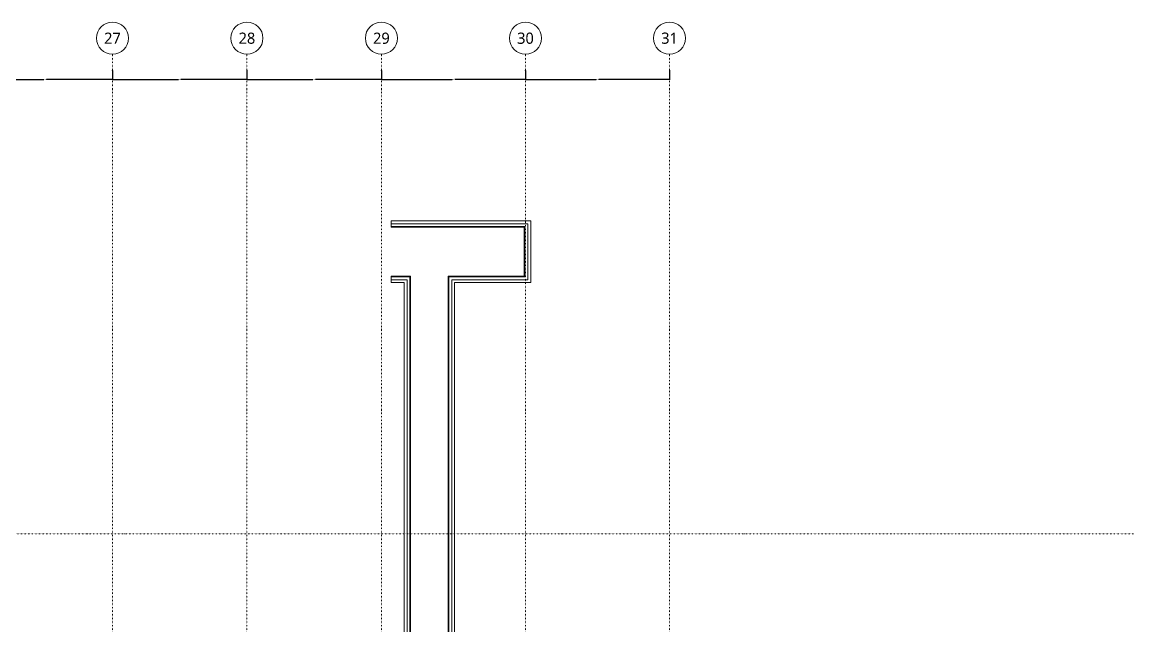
# Model space of a CAD drawing. Extents: x -32000 to 384674, y -29000 to 131250.
# Drawn here: x 221163 to 290600, y 93507 to 131250 of the extents above; entities that cross this region are included whole.
import ezdxf
from ezdxf.enums import TextEntityAlignment as Align

# ---------------------------------------------------------------- set-up
doc = ezdxf.new("R2010")
doc.units = 0
doc.header["$LTSCALE"] = 250
doc.linetypes.add('H12PL3$0$JJP_三點線', pattern=[0.9, 0.3, -0.15, 0, -0.15, 0, -0.15, 0, -0.15])
for name, color, linetype in [('H12PL3$0$A-DIM', 252, 'Continuous'), ('H12PL3$0$A-WALL-EX', 252, 'Continuous'), ('H12PL3$0$S-GRID', 252, 'Continuous')]:
    doc.layers.add(name, color=color, linetype=linetype)
doc.styles.add('H12PL3$0$dim-txt', font='isocp.shx', dxfattribs={"width": 0.7, "bigfont": 'chineset.shx'})
doc.styles.add('H12PL3$0$Standard', font='', dxfattribs={"width": 0.8})
doc.styles.get('H12PL3$0$Standard').set_extended_font_data('Microsoft JhengHei')
doc.dimstyles.new('H12PL3$0$ARCH-dim-200MM', dxfattribs={"dimscale": 200, "dimtxt": 0.3, "dimasz": 0.1, "dimexe": 0.1, "dimexo": 0.1, "dimgap": 0.05, "dimtad": 1, "dimdec": 0, "dimlfac": 10, "dimrnd": 0.5, "dimdsep": 46, "dimtxsty": 'H12PL3$0$dim-txt', "dimblk": 'H12PL3$0$_Dot', "dimcen": 2, "dimclrd": 256, "dimclre": 256, "dimclrt": 256, "dimadec": 0, "dimazin": 0, "dimtfac": 1, "dimtix": 1, "dimtmove": 2, "dimatfit": 3, "dimldrblk": 'H12PL3$0$_OBLIQUE', "dimfxl": 1, "dimtvp": 1, "dimtolj": 1, "dimarcsym": 0})

# ---------------------------------------------------------------- blocks, each defined once
blk = doc.blocks.new('*D137')
at = {"layer": 'DEFPOINTS', "color": 0, "linetype": 'Continuous', "transparency": 16777216}
for p in [(218400, 128250), (226800, 128250), (226800, 127670)]:
    blk.add_point(p, dxfattribs=at)
at = {"layer": 'H12PL3$0$A-DIM', "linetype": 'Continuous', "lineweight": -2, "transparency": 16777216}
for p, q in [((218400, 128230), (218400, 127650)), ((226800, 128230), (226800, 127650)), ((218420, 127670), (222521, 127670)), ((226780, 127670), (222679, 127670))]:
    blk.add_line(p, q, dxfattribs=at)
at = {"layer": 'H12PL3$0$A-DIM', "linetype": 'Continuous', "lineweight": 0, "transparency": 16777216, "insert": (222600, 127670), "char_height": 60, "attachment_point": 5, "style": 'H12PL3$0$dim-txt'}
blk.add_mtext('\\A1;84000', dxfattribs=at)
blk = doc.blocks.new('H12PL3$0$_Dot')
blk = doc.blocks.new('H12PL3$0$_OBLIQUE')
at = {"color": 0, "linetype": 'ByBlock', "lineweight": -2}
blk.add_line((-0.5, -0.5), (0.5, 0.5), dxfattribs=at)
blk = doc.blocks.new('*D138')
at = {"layer": 'DEFPOINTS', "color": 0, "linetype": 'Continuous', "transparency": 16777216}
for p in [(226800, 128250), (235200, 128250), (235200, 127670)]:
    blk.add_point(p, dxfattribs=at)
at = {"layer": 'H12PL3$0$A-DIM', "linetype": 'Continuous', "lineweight": -2, "transparency": 16777216}
for p, q in [((226800, 128230), (226800, 127650)), ((235200, 128230), (235200, 127650)), ((226820, 127670), (230921, 127670)), ((235180, 127670), (231079, 127670))]:
    blk.add_line(p, q, dxfattribs=at)
at = {"layer": 'H12PL3$0$A-DIM', "linetype": 'Continuous', "lineweight": 0, "transparency": 16777216, "insert": (231000, 127670), "char_height": 60, "attachment_point": 5, "style": 'H12PL3$0$dim-txt'}
blk.add_mtext('\\A1;84000', dxfattribs=at)
blk = doc.blocks.new('*D139')
at = {"layer": 'DEFPOINTS', "color": 0, "linetype": 'Continuous', "transparency": 16777216}
for p in [(235200, 128250), (243600, 128250), (243600, 127670)]:
    blk.add_point(p, dxfattribs=at)
at = {"layer": 'H12PL3$0$A-DIM', "linetype": 'Continuous', "lineweight": -2, "transparency": 16777216}
for p, q in [((235200, 128230), (235200, 127650)), ((243600, 128230), (243600, 127650)), ((235220, 127670), (239321, 127670)), ((243580, 127670), (239479, 127670))]:
    blk.add_line(p, q, dxfattribs=at)
at = {"layer": 'H12PL3$0$A-DIM', "linetype": 'Continuous', "lineweight": 0, "transparency": 16777216, "insert": (239400, 127670), "char_height": 60, "attachment_point": 5, "style": 'H12PL3$0$dim-txt'}
blk.add_mtext('\\A1;84000', dxfattribs=at)
blk = doc.blocks.new('*D140')
at = {"layer": 'DEFPOINTS', "color": 0, "linetype": 'Continuous', "transparency": 16777216}
for p in [(243600, 128250), (252600, 128250), (252600, 127670)]:
    blk.add_point(p, dxfattribs=at)
at = {"layer": 'H12PL3$0$A-DIM', "linetype": 'Continuous', "lineweight": -2, "transparency": 16777216}
for p, q in [((243600, 128230), (243600, 127650)), ((252600, 128230), (252600, 127650)), ((243620, 127670), (248022, 127670)), ((252580, 127670), (248178, 127670))]:
    blk.add_line(p, q, dxfattribs=at)
at = {"layer": 'H12PL3$0$A-DIM', "linetype": 'Continuous', "lineweight": 0, "transparency": 16777216, "insert": (248100, 127670), "char_height": 60, "attachment_point": 5, "style": 'H12PL3$0$dim-txt'}
blk.add_mtext('\\A1;90000', dxfattribs=at)
blk = doc.blocks.new('*D141')
at = {"layer": 'DEFPOINTS', "color": 0, "linetype": 'Continuous', "transparency": 16777216}
for p in [(252600, 128250), (261600, 128250), (261600, 127670)]:
    blk.add_point(p, dxfattribs=at)
at = {"layer": 'H12PL3$0$A-DIM', "linetype": 'Continuous', "lineweight": -2, "transparency": 16777216}
for p, q in [((252600, 128230), (252600, 127650)), ((261600, 128230), (261600, 127650)), ((252620, 127670), (257022, 127670)), ((261580, 127670), (257178, 127670))]:
    blk.add_line(p, q, dxfattribs=at)
at = {"layer": 'H12PL3$0$A-DIM', "linetype": 'Continuous', "lineweight": 0, "transparency": 16777216, "insert": (257100, 127670), "char_height": 60, "attachment_point": 5, "style": 'H12PL3$0$dim-txt'}
blk.add_mtext('\\A1;90000', dxfattribs=at)
blk = doc.blocks.new('H12PL3')
at = {"layer": 'H12PL3$0$A-WALL-EX', "lineweight": 0, "flags": 128}
for points in [[(252525, 118825), (244200, 118825)], [(244200, 118825), (244200, 118425)], [(252925, 118825), (252525, 118825)], [(252925, 115375), (252925, 118825)], [(252570, 118650), (244200, 118650)], [(244200, 118650), (244200, 118470)], [(244200, 118470), (252570, 118470)], [(244200, 118425), (252525, 118425)], [(252525, 118425), (252525, 115375)], [(252750, 118650), (252570, 118650)], [(252570, 118470), (252570, 115330)], [(252750, 115330), (252750, 118650)], [(245025, 115375), (244200, 115375)], [(244200, 114975), (244200, 115375)], [(245200, 115330), (244200, 115330)], [(244200, 115150), (244200, 115330)], [(245425, 115375), (245025, 115375)], [(245380, 115330), (245200, 115330)], [(245380, 90250), (245380, 115330)], [(245425, 90250), (245425, 115375)], [(247775, 115375), (248175, 115375)], [(247775, 115375), (247775, 90250)], [(247820, 115330), (248000, 115330)], [(247820, 115330), (247820, 90250)], [(252570, 115330), (248000, 115330)], [(252525, 115375), (248175, 115375)], [(252750, 115150), (252750, 115330)], [(252925, 114975), (252925, 115375)], [(244200, 115150), (245200, 115150)], [(244200, 114975), (245025, 114975)], [(245025, 114975), (245025, 90250)], [(245200, 115150), (245200, 90250)], [(248000, 115150), (252750, 115150)], [(248000, 90250), (248000, 115150)], [(248175, 114975), (252925, 114975)], [(248175, 90250), (248175, 114975)]]:
    blk.add_lwpolyline(points, dxfattribs=at)
at = {"layer": 'H12PL3$0$S-GRID', "linetype": 'H12PL3$0$JJP_三點線', "lineweight": 0}
for p, q in [((226800, 128250), (226800, 129250)), ((235200, 128250), (235200, 129250)), ((243600, 128250), (243600, 129250)), ((252600, 128250), (252600, 129250)), ((261600, 128250), (261600, 129250)), ((226800, 128250), (226800, -28000)), ((235200, 128250), (235200, -28000)), ((243600, 128250), (243600, -28000)), ((252600, 128250), (252600, -28000)), ((261600, 128250), (261600, -28000)), ((-29000, 99250), (289600, 99250)), ((289600, 99250), (290600, 99250))]:
    blk.add_line(p, q, dxfattribs=at)
at = {"layer": 'H12PL3$0$S-GRID', "lineweight": 0}
for centre in [(226800, 130250), (235200, 130250), (243600, 130250), (252600, 130250), (261600, 130250)]:
    blk.add_circle(centre, 1000, dxfattribs=at)
at = {"layer": 'H12PL3$0$S-GRID', "linetype": 'H12PL3$0$JJP_三點線', "lineweight": 0}
for p in [(226800, 128250), (226800, 128250), (235200, 128250), (235200, 128250), (243600, 128250), (243600, 128250), (252600, 128250), (252600, 128250), (261600, 128250), (261600, 128250)]:
    blk.add_point(p, dxfattribs=at)
at = {"layer": 'H12PL3$0$S-GRID', "style": 'H12PL3$0$Standard'}
for s, p in [('27', (226800, 130600)), ('28', (235200, 130600)), ('29', (243600, 130600)), ('30', (252600, 130600)), ('31', (261600, 130602.36))]:
    blk.add_text(s, height=700, dxfattribs=at).set_placement(p, align=Align.TOP_CENTER)
at = {"layer": 'H12PL3$0$A-DIM', "linetype": 'Continuous', "lineweight": 0}
for base, p1, p2, picture, middle in [((226800, 127670), (218400, 128250), (226800, 128250), '*D137', (222600, 127670)), ((235200, 127670), (226800, 128250), (235200, 128250), '*D138', (231000, 127670)), ((243600, 127670), (235200, 128250), (243600, 128250), '*D139', (239400, 127670)), ((252600, 127670), (243600, 128250), (252600, 128250), '*D140', (248100, 127670)), ((261600, 127670), (252600, 128250), (261600, 128250), '*D141', (257100, 127670))]:
    dim = blk.add_linear_dim(base=base, p1=p1, p2=p2, dimstyle='H12PL3$0$ARCH-dim-200MM', dxfattribs=at)
    dim.commit()
    dim.dimension.update_dxf_attribs({"geometry": picture, "text_midpoint": middle, "dimtype": 128})

msp = doc.modelspace()

# ---------------------------------------------------------------- block references
msp.add_blockref('H12PL3', (0, 0))

doc.saveas('drawing.dxf')
